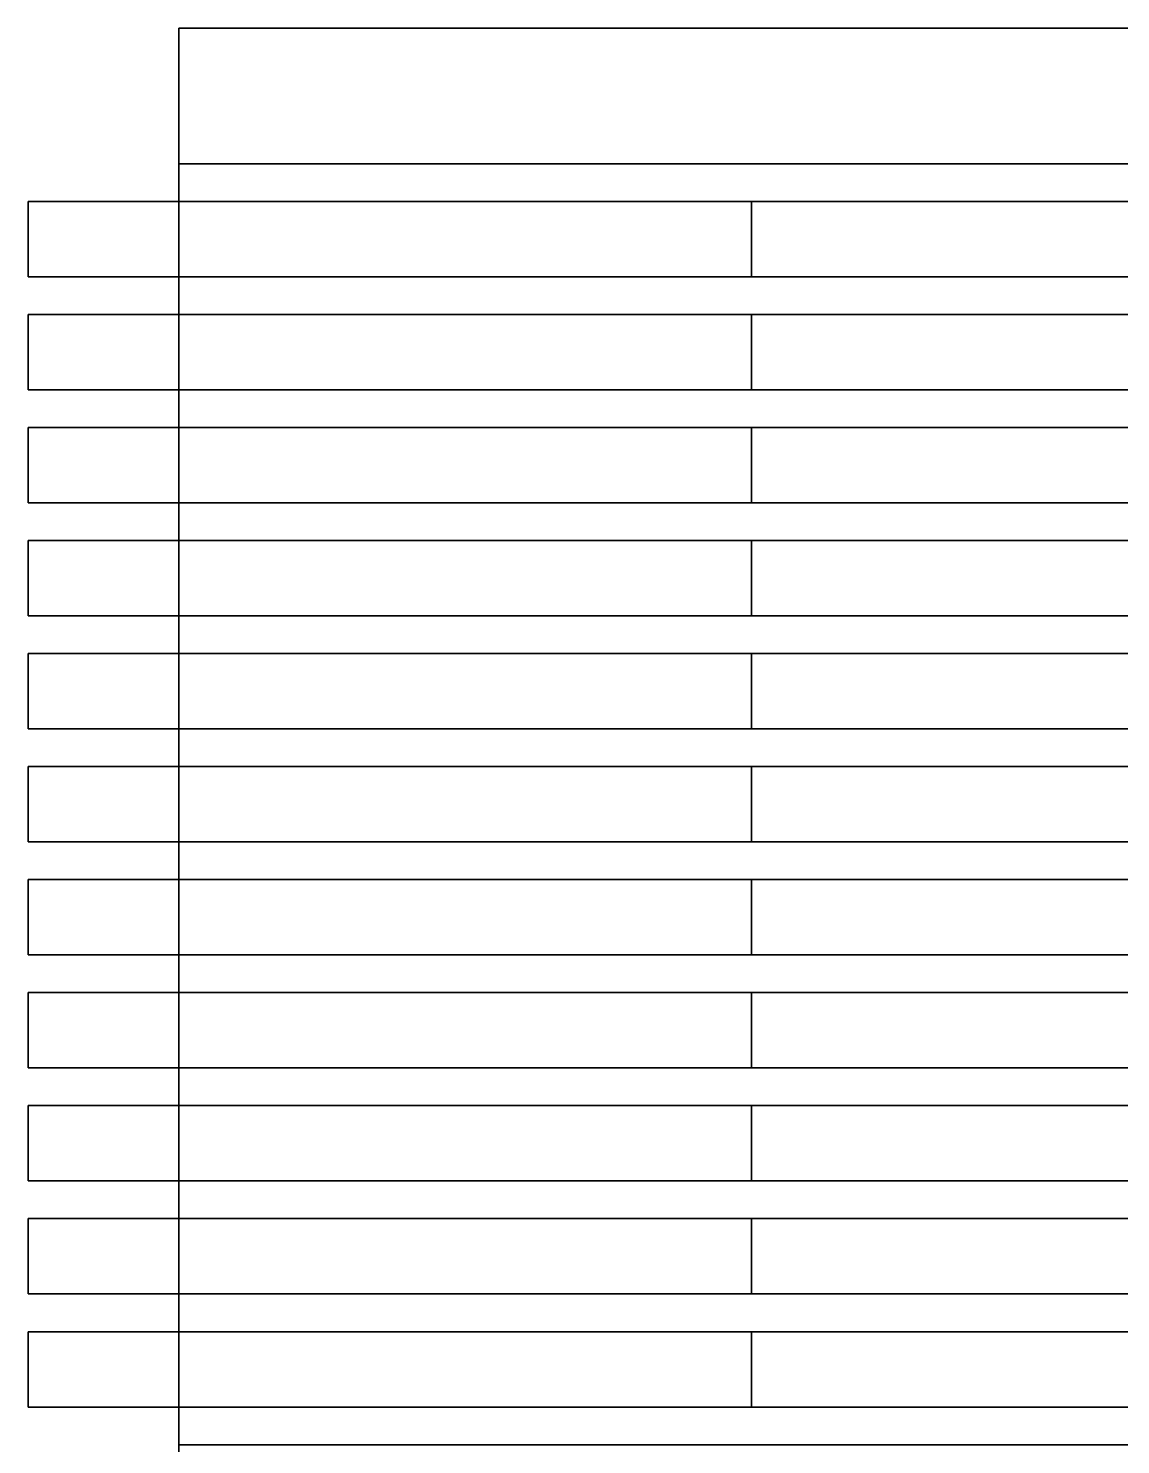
# Model space of a CAD drawing. Header units: millimetres. Extents: x -20 to 230, y -446 to 0.
# Drawn here: x -20 to 125, y -188 to 0 of the extents above; entities that cross this region are included whole.
import ezdxf

# ---------------------------------------------------------------- set-up
doc = ezdxf.new("R2010")
doc.units = ezdxf.units.MM
doc.layers.add('16', color=201, linetype='Continuous', plot=False)
doc.layers.add('17', color=208, linetype='Continuous', plot=False)
for name, color, linetype in [('18', 53, 'Continuous'), ('19', 43, 'Continuous'), ('20', 30, 'Continuous'), ('21', 10, 'Continuous'), ('22', 12, 'Continuous'), ('23', 19, 'Continuous'), ('24', 250, 'Continuous'), ('25', 19, 'Continuous'), ('26', 28, 'Continuous'), ('Caixa', 250, 'Continuous')]:
    doc.layers.add(name, color=color, linetype=linetype)

msp = doc.modelspace()

# ---------------------------------------------------------------- linework, layer by layer
at = {"layer": '16'}
for points in [[(-20, -183, 115), (-20, -173, 115), (76, -173, 115), (76, -183, 115)], [(-20, -173, 115), (-20, -173, 15), (76, -173, 15), (76, -173, 115)], [(-20, -183, 15), (-20, -173, 15), (76, -173, 15), (76, -183, 15)], [(-20, -183, 115), (-20, -173, 115), (-20, -173, 15), (-20, -183, 15)], [(76, -183, 115), (76, -173, 115), (76, -173, 15), (76, -183, 15)], [(-20, -183, 115), (-20, -183, 15), (76, -183, 15), (76, -183, 115)]]:
    msp.add_3dface(points, dxfattribs=at)
at = {"layer": '17'}
for points in [[(-20, -168, 115), (-20, -158, 115), (76, -158, 115), (76, -168, 115)], [(-20, -158, 115), (-20, -158, 15), (76, -158, 15), (76, -158, 115)], [(-20, -168, 15), (-20, -158, 15), (76, -158, 15), (76, -168, 15)], [(-20, -168, 115), (-20, -158, 115), (-20, -158, 15), (-20, -168, 15)], [(76, -168, 115), (76, -158, 115), (76, -158, 15), (76, -168, 15)], [(-20, -168, 115), (-20, -168, 15), (76, -168, 15), (76, -168, 115)]]:
    msp.add_3dface(points, dxfattribs=at)
at = {"layer": '18'}
for points in [[(-20, -153, 115), (-20, -143, 115), (76, -143, 115), (76, -153, 115)], [(-20, -143, 115), (-20, -143, 15), (76, -143, 15), (76, -143, 115)], [(-20, -153, 15), (-20, -143, 15), (76, -143, 15), (76, -153, 15)], [(-20, -153, 115), (-20, -143, 115), (-20, -143, 15), (-20, -153, 15)], [(76, -153, 115), (76, -143, 115), (76, -143, 15), (76, -153, 15)], [(-20, -153, 115), (-20, -153, 15), (76, -153, 15), (76, -153, 115)]]:
    msp.add_3dface(points, dxfattribs=at)
at = {"layer": '19'}
for points in [[(-20, -138, 115), (-20, -128, 115), (76, -128, 115), (76, -138, 115)], [(-20, -128, 115), (-20, -128, 15), (76, -128, 15), (76, -128, 115)], [(-20, -138, 15), (-20, -128, 15), (76, -128, 15), (76, -138, 15)], [(-20, -138, 115), (-20, -128, 115), (-20, -128, 15), (-20, -138, 15)], [(76, -138, 115), (76, -128, 115), (76, -128, 15), (76, -138, 15)], [(-20, -138, 115), (-20, -138, 15), (76, -138, 15), (76, -138, 115)]]:
    msp.add_3dface(points, dxfattribs=at)
at = {"layer": '20'}
for points in [[(-20, -123, 115), (-20, -113, 115), (76, -113, 115), (76, -123, 115)], [(-20, -113, 115), (-20, -113, 15), (76, -113, 15), (76, -113, 115)], [(-20, -123, 15), (-20, -113, 15), (76, -113, 15), (76, -123, 15)], [(-20, -123, 115), (-20, -113, 115), (-20, -113, 15), (-20, -123, 15)], [(76, -123, 115), (76, -113, 115), (76, -113, 15), (76, -123, 15)], [(-20, -123, 115), (-20, -123, 15), (76, -123, 15), (76, -123, 115)]]:
    msp.add_3dface(points, dxfattribs=at)
at = {"layer": '21'}
for points in [[(-20, -108, 115), (-20, -98, 115), (76, -98, 115), (76, -108, 115)], [(-20, -98, 115), (-20, -98, 15), (76, -98, 15), (76, -98, 115)], [(-20, -108, 15), (-20, -98, 15), (76, -98, 15), (76, -108, 15)], [(-20, -108, 115), (-20, -98, 115), (-20, -98, 15), (-20, -108, 15)], [(76, -108, 115), (76, -98, 115), (76, -98, 15), (76, -108, 15)], [(-20, -108, 115), (-20, -108, 15), (76, -108, 15), (76, -108, 115)]]:
    msp.add_3dface(points, dxfattribs=at)
at = {"layer": '22'}
for points in [[(-20, -93, 115), (-20, -83, 115), (76, -83, 115), (76, -93, 115)], [(-20, -83, 115), (-20, -83, 15), (76, -83, 15), (76, -83, 115)], [(-20, -93, 15), (-20, -83, 15), (76, -83, 15), (76, -93, 15)], [(-20, -93, 115), (-20, -83, 115), (-20, -83, 15), (-20, -93, 15)], [(76, -93, 115), (76, -83, 115), (76, -83, 15), (76, -93, 15)], [(-20, -93, 115), (-20, -93, 15), (76, -93, 15), (76, -93, 115)]]:
    msp.add_3dface(points, dxfattribs=at)
at = {"layer": '23'}
for points in [[(-20, -78, 115), (-20, -68, 115), (76, -68, 115), (76, -78, 115)], [(-20, -68, 115), (-20, -68, 15), (76, -68, 15), (76, -68, 115)], [(-20, -78, 15), (-20, -68, 15), (76, -68, 15), (76, -78, 15)], [(-20, -78, 115), (-20, -68, 115), (-20, -68, 15), (-20, -78, 15)], [(76, -78, 115), (76, -68, 115), (76, -68, 15), (76, -78, 15)], [(-20, -78, 115), (-20, -78, 15), (76, -78, 15), (76, -78, 115)]]:
    msp.add_3dface(points, dxfattribs=at)
at = {"layer": '24'}
for points in [[(-20, -63, 115), (-20, -53, 115), (76, -53, 115), (76, -63, 115)], [(-20, -53, 115), (-20, -53, 15), (76, -53, 15), (76, -53, 115)], [(-20, -63, 15), (-20, -53, 15), (76, -53, 15), (76, -63, 15)], [(-20, -63, 115), (-20, -53, 115), (-20, -53, 15), (-20, -63, 15)], [(76, -63, 115), (76, -53, 115), (76, -53, 15), (76, -63, 15)], [(-20, -63, 115), (-20, -63, 15), (76, -63, 15), (76, -63, 115)]]:
    msp.add_3dface(points, dxfattribs=at)
at = {"layer": '25'}
for points in [[(-20, -48, 115), (-20, -38, 115), (76, -38, 115), (76, -48, 115)], [(-20, -38, 115), (-20, -38, 15), (76, -38, 15), (76, -38, 115)], [(-20, -48, 15), (-20, -38, 15), (76, -38, 15), (76, -48, 15)], [(-20, -48, 115), (-20, -38, 115), (-20, -38, 15), (-20, -48, 15)], [(76, -48, 115), (76, -38, 115), (76, -38, 15), (76, -48, 15)], [(-20, -48, 115), (-20, -48, 15), (76, -48, 15), (76, -48, 115)]]:
    msp.add_3dface(points, dxfattribs=at)
at = {"layer": '26'}
for points in [[(-20, -33, 115), (-20, -23, 115), (76, -23, 115), (76, -33, 115)], [(-20, -23, 115), (-20, -23, 15), (76, -23, 15), (76, -23, 115)], [(-20, -33, 15), (-20, -23, 15), (76, -23, 15), (76, -33, 15)], [(-20, -33, 115), (-20, -23, 115), (-20, -23, 15), (-20, -33, 15)], [(76, -33, 115), (76, -23, 115), (76, -23, 15), (76, -33, 15)], [(-20, -33, 115), (-20, -33, 15), (76, -33, 15), (76, -33, 115)]]:
    msp.add_3dface(points, dxfattribs=at)
at = {"layer": 'Caixa'}
for p, q in [((0, 0, 130), (0, 0)), ((0, 0), (210, 0)), ((210, 0, 130), (0, 0, 130))]:
    msp.add_line(p, q, dxfattribs=at)
for points, invisible_edges in [([(0, -23, 115), (0, -23, 130), (0, 0, 130), (0, 0, 115)], 9), ([(0, -18, 112), (0, -18, 115), (0, 0, 115)], 15), ([(0, 0, 115), (0, 0, 130), (0, -23, 130), (0, -23, 115)], 12), ([(0, 0, 115), (0, 0, 115), (0, -18, 115), (0, -18, 112)], 15), ([(0, -23, 15), (0, -23), (0, 0), (0, 0, 15)], 9), ([(0, -18, 18), (0, -18, 15), (0, 0, 15)], 15), ([(0, 0, 15), (0, 0), (0, -23), (0, -23, 15)], 12), ([(0, 0, 15), (0, 0, 15), (0, -18, 15), (0, -18, 18)], 15), ([(0, -18, 112), (0, 0, 115), (0, 0, 15), (0, -18, 18)], 5), ([(0, 0, 130), (0, 0), (87.5, 0), (87.5, 0, 130)], 15), ([(0, -22, 130), (0, 0, 130), (210, 0, 130), (210, -22, 130)], 15), ([(87.5, -10, 65), (87.5, 0, 65), (88.83, 0, 71.7), (88.83, -10, 71.7)], 15), ([(88.83, -10, 58.3), (88.83, 0, 58.3), (87.5, 0, 65), (87.5, -10, 65)], 15), ([(87.5, 0, 130), (122.5, 0, 130), (122.5, 0, 82.5), (87.5, 0, 82.5)], 15), ([(87.5, 0, 47.5), (122.5, 0, 47.5), (122.5, 0), (87.5, 0)], 15), ([(87.5, 0, 47.5), (92.63, 0, 52.63), (98.3, 0, 48.83), (105, 0, 47.5)], 15), ([(87.5, 0, 47.5), (92.63, 0, 52.63), (88.83, 0, 58.3), (87.5, 0, 65)], 15), ([(87.5, 0, 82.5), (92.63, 0, 77.37), (98.3, 0, 81.17), (105, 0, 82.5)], 15), ([(87.5, 0, 82.5), (87.5, 0, 65), (88.83, 0, 71.7), (92.63, 0, 77.37)], 15), ([(88.83, -10, 71.7), (88.83, 0, 71.7), (92.63, 0, 77.37), (92.63, -10, 77.37)], 15), ([(92.63, -10, 52.63), (92.63, 0, 52.63), (88.83, 0, 58.3), (88.83, -10, 58.3)], 15), ([(98.3, -10, 48.83), (98.3, 0, 48.83), (92.63, 0, 52.63), (92.63, -10, 52.63)], 15), ([(98.3, -10, 81.17), (92.63, -10, 77.37), (92.63, 0, 77.37), (98.3, 0, 81.17)], 15), ([(98.3, 0, 48.83), (98.3, -10, 48.83), (98.3, -10, 48.83), (98.3, 0, 48.83)], 15), ([(105, -10, 47.5), (105, 0, 47.5), (98.3, 0, 48.83), (98.3, -10, 48.83)], 15), ([(105, -10, 82.5), (98.3, -10, 81.17), (98.3, 0, 81.17), (105, 0, 82.5)], 15), ([(111.7, -10, 48.83), (111.7, 0, 48.83), (105, 0, 47.5), (105, -10, 47.5)], 15), ([(111.7, -10, 81.17), (105, -10, 82.5), (105, 0, 82.5), (111.7, 0, 81.17)], 15), ([(111.7, 0, 48.83), (117.37, 0, 52.63), (122.5, 0, 47.5), (105, 0, 47.5)], 15), ([(122.5, 0, 82.5), (117.37, 0, 77.37), (111.7, 0, 81.17), (105, 0, 82.5)], 15), ([(111.7, 0, 48.83), (117.37, 0, 52.63), (117.37, -10, 52.63), (111.7, -10, 48.83)], 15), ([(117.37, -10, 77.37), (117.37, 0, 77.37), (111.7, 0, 81.17), (111.7, -10, 81.17)], 15), ([(121.17, -10, 58.3), (121.17, 0, 58.3), (117.37, 0, 52.63), (117.37, -10, 52.63)], 15), ([(117.37, 0, 77.37), (121.17, 0, 71.7), (121.17, -10, 71.7), (117.37, -10, 77.37)], 15), ([(122.5, 0, 47.5), (117.37, 0, 52.63), (121.17, 0, 58.3), (122.5, 0, 65)], 15), ([(122.5, 0, 82.5), (117.37, 0, 77.37), (121.17, 0, 71.7), (122.5, 0, 65)], 15), ([(121.17, 0, 58.3), (122.5, 0, 65), (122.5, -10, 65), (121.17, -10, 58.3)], 15), ([(122.5, -10, 65), (121.17, -10, 71.7), (121.17, 0, 71.7), (122.5, 0, 65)], 15), ([(122.5, 0, 130), (122.5, 0), (210, 0), (210, 0, 130)], 15), ([(0, -23, 115), (0, -18, 115), (0, -18, 112), (0, -23, 112)], 3), ([(0, -23, 15), (0, -18, 15), (0, -18, 18), (0, -23, 18)], 3), ([(210, -18, 18), (0, -18, 18), (0, -18, 112), (210, -18, 112)], 15), ([(96, -428, 15), (96, -428, 115), (96, -18, 115), (96, -18, 15)], 15), ([(114, -428, 15), (114, -428, 115), (114, -18, 115), (114, -18, 15)], 15), ([(58.69, -423.5, 130), (0, -423.5, 130), (0, -22, 130), (58.69, -22, 130)], 15), ([(151.31, -32, 130), (58.69, -32, 130), (58.69, -22, 130), (151.31, -22, 130)], 15), ([(0, -33, 115), (0, -33, 130), (0, -23, 130), (0, -23, 115)], 5), ([(0, -23, 115), (0, -23, 130), (0, -33, 130), (0, -33, 115)], 5), ([(0, -33, 15), (0, -33), (0, -23), (0, -23, 15)], 5), ([(0, -23, 15), (0, -23), (0, -33), (0, -33, 15)], 5), ([(0, -33, 115), (0, -38, 115), (0, -38, 130), (0, -33, 130)], 11), ([(0, -33, 115), (0, -38, 115), (0, -38, 112), (0, -33, 112)], 1), ([(0, -33, 130), (0, -38, 130), (0, -38, 115), (0, -33, 115)], 14), ([(0, -33, 112), (0, -38, 112), (0, -38, 115), (0, -33, 115)], 4), ([(0, -33, 15), (0, -38, 15), (0, -38), (0, -33)], 11), ([(0, -33, 15), (0, -38, 15), (0, -38, 18), (0, -33, 18)], 1), ([(0, -33), (0, -38), (0, -38, 15), (0, -33, 15)], 14), ([(0, -33, 18), (0, -38, 18), (0, -38, 15), (0, -33, 15)], 4), ([(76.52, -32, 130), (74.37, -32.26, 130), (72.48, -32.96, 130), (58.69, -32, 130)], 15), ([(72.48, -32.96, 130), (70.35, -34.45, 130), (69.09, -35.92, 130), (58.69, -32, 130)], 15), ([(69.09, -35.92, 130), (67.84, -38.64, 130), (67.52, -41, 130), (58.69, -32, 130)], 15), ([(67.52, -41, 130), (67.52, -423.5, 130), (58.69, -423.5, 130), (58.69, -32, 130)], 15), ([(81.65, -47, 125), (72.48, -32.96, 125), (70.35, -34.45, 125), (69.09, -35.92, 125)], 15), ([(70.35, -34.45, 130), (72.48, -32.96, 130), (72.48, -32.96, 125), (70.35, -34.45, 125)], 15), ([(81.65, -47, 125), (76.52, -32, 125), (74.37, -32.26, 125), (72.48, -32.96, 125)], 15), ([(72.48, -32.96, 130), (74.37, -32.26, 130), (74.37, -32.26, 125), (72.48, -32.96, 125)], 15), ([(74.37, -32.26, 130), (76.52, -32, 130), (76.52, -32, 125), (74.37, -32.26, 125)], 15), ([(141.31, -32, 130), (141.31, -32, 125), (76.52, -32, 125), (76.52, -32, 130)], 15), ([(76.52, -32, 125), (81.65, -47, 125), (141.31, -47, 125), (141.31, -32, 125)], 15), ([(69.09, -35.92, 130), (70.35, -34.45, 130), (70.35, -34.45, 125), (69.09, -35.92, 125)], 15), ([(81.65, -47, 125), (69.09, -35.92, 125), (67.84, -38.64, 125), (67.52, -41, 125)], 15), ([(67.84, -38.64, 130), (69.09, -35.92, 130), (69.09, -35.92, 125), (67.84, -38.64, 125)], 15), ([(0, -48, 115), (0, -48, 130), (0, -38, 130), (0, -38, 115)], 5), ([(0, -38, 115), (0, -38, 130), (0, -48, 130), (0, -48, 115)], 5), ([(0, -48, 15), (0, -48), (0, -38), (0, -38, 15)], 5), ([(0, -38, 15), (0, -38), (0, -48), (0, -48, 15)], 5), ([(67.52, -41, 130), (67.84, -38.64, 130), (67.84, -38.64, 125), (67.52, -41, 125)], 15), ([(67.52, -71.91, 130), (67.52, -71.91, 125), (67.52, -41, 125), (67.52, -41, 130)], 15), ([(81.65, -47, 125), (67.52, -41, 125), (67.52, -71.91, 125), (81.65, -66.15, 125)], 15), ([(141.31, -47, 130), (141.31, -47, 125), (81.65, -47, 125), (81.65, -47, 130)], 15), ([(81.65, -47, 130), (81.65, -66.15, 130), (81.65, -66.15, 125), (81.65, -47, 125)], 15), ([(81.65, -70.52, 130), (81.65, -47, 130), (151.31, -47, 130), (151.31, -70.52, 130)], 15), ([(0, -48, 115), (0, -53, 115), (0, -53, 130), (0, -48, 130)], 11), ([(0, -48, 115), (0, -53, 115), (0, -53, 112), (0, -48, 112)], 1), ([(0, -48, 130), (0, -53, 130), (0, -53, 115), (0, -48, 115)], 14), ([(0, -48, 112), (0, -53, 112), (0, -53, 115), (0, -48, 115)], 4), ([(0, -48, 15), (0, -53, 15), (0, -53), (0, -48)], 11), ([(0, -48, 15), (0, -53, 15), (0, -53, 18), (0, -48, 18)], 1), ([(0, -48), (0, -53), (0, -53, 15), (0, -48, 15)], 14), ([(0, -48, 18), (0, -53, 18), (0, -53, 15), (0, -48, 15)], 4), ([(0, -63, 115), (0, -63, 130), (0, -53, 130), (0, -53, 115)], 5), ([(0, -53, 115), (0, -53, 130), (0, -63, 130), (0, -63, 115)], 5), ([(0, -63, 15), (0, -63), (0, -53), (0, -53, 15)], 5), ([(0, -53, 15), (0, -53), (0, -63), (0, -63, 15)], 5), ([(0, -63, 115), (0, -68, 115), (0, -68, 130), (0, -63, 130)], 11), ([(0, -63, 115), (0, -68, 115), (0, -68, 112), (0, -63, 112)], 1), ([(0, -63, 130), (0, -68, 130), (0, -68, 115), (0, -63, 115)], 14), ([(0, -63, 112), (0, -68, 112), (0, -68, 115), (0, -63, 115)], 4), ([(0, -63, 15), (0, -68, 15), (0, -68), (0, -63)], 11), ([(0, -63, 15), (0, -68, 15), (0, -68, 18), (0, -63, 18)], 1), ([(0, -63), (0, -68), (0, -68, 15), (0, -63, 15)], 14), ([(0, -63, 18), (0, -68, 18), (0, -68, 15), (0, -63, 15)], 4), ([(81.65, -66.15, 130), (81.65, -66.15, 125), (67.52, -71.91, 125), (67.52, -71.91, 130)], 15), ([(81.65, -66.15, 130), (81.65, -70.52, 130), (76.52, -70.52, 130), (75.72, -68.56, 130)], 15), ([(0, -78, 115), (0, -78, 130), (0, -68, 130), (0, -68, 115)], 5), ([(0, -68, 115), (0, -68, 130), (0, -78, 130), (0, -78, 115)], 5), ([(0, -78, 15), (0, -78), (0, -68), (0, -68, 15)], 5), ([(0, -68, 15), (0, -68), (0, -78), (0, -78, 15)], 5), ([(71.88, -70.13, 130), (72.44, -71.51, 130), (76.52, -70.52, 130), (75.72, -68.56, 130)], 15), ([(72.44, -71.51, 130), (71.88, -70.13, 130), (67.52, -71.91, 130), (69.84, -73.49, 130)], 15), ([(81.9, -85.16, 125), (76.52, -70.52, 125), (72.44, -71.51, 125), (69.84, -73.49, 125)], 15), ([(76.52, -70.52, 130), (72.44, -71.51, 130), (72.44, -71.51, 125), (76.52, -70.52, 125)], 15), ([(76.52, -70.52, 125), (105.88, -70.52, 125), (105.88, -70.52, 130), (76.52, -70.52, 130)], 15), ([(105.88, -70.52, 125), (101.32, -85.16, 125), (81.9, -85.16, 125), (76.52, -70.52, 125)], 15), ([(101.32, -85.16, 125), (112.56, -73.49, 125), (109.97, -71.51, 125), (105.88, -70.52, 125)], 15), ([(105.88, -70.52, 125), (109.97, -71.51, 125), (109.97, -71.51, 130), (105.88, -70.52, 130)], 15), ([(105.88, -70.52, 130), (109.97, -71.51, 130), (112.56, -73.49, 130), (151.31, -70.52, 130)], 15), ([(112.56, -73.49, 130), (114.07, -75.78, 130), (114.88, -79.52, 130), (151.31, -70.52, 130)], 15), ([(114.88, -79.52, 130), (114.88, -103.3, 130), (151.31, -103.3, 130), (151.31, -70.52, 130)], 15), ([(67.52, -79.52, 130), (68.34, -75.78, 130), (69.84, -73.49, 130), (67.52, -71.91, 130)], 15), ([(72.44, -71.51, 130), (69.84, -73.49, 130), (69.84, -73.49, 125), (72.44, -71.51, 125)], 15), ([(109.97, -71.51, 125), (112.56, -73.49, 125), (112.56, -73.49, 130), (109.97, -71.51, 130)], 15), ([(81.9, -85.16, 125), (69.84, -73.49, 125), (68.34, -75.78, 125), (67.52, -79.52, 125)], 15), ([(69.84, -73.49, 130), (68.34, -75.78, 130), (68.34, -75.78, 125), (69.84, -73.49, 125)], 15), ([(101.32, -85.16, 125), (114.88, -79.52, 125), (114.07, -75.78, 125), (112.56, -73.49, 125)], 15), ([(112.56, -73.49, 125), (114.07, -75.78, 125), (114.07, -75.78, 130), (112.56, -73.49, 130)], 15), ([(68.34, -75.78, 130), (67.52, -79.52, 130), (67.52, -79.52, 125), (68.34, -75.78, 125)], 15), ([(114.07, -75.78, 125), (114.88, -79.52, 125), (114.88, -79.52, 130), (114.07, -75.78, 130)], 15), ([(0, -78, 115), (0, -83, 115), (0, -83, 130), (0, -78, 130)], 11), ([(0, -78, 115), (0, -83, 115), (0, -83, 112), (0, -78, 112)], 1), ([(0, -78, 130), (0, -83, 130), (0, -83, 115), (0, -78, 115)], 14), ([(0, -78, 112), (0, -83, 112), (0, -83, 115), (0, -78, 115)], 4), ([(0, -78, 15), (0, -83, 15), (0, -83), (0, -78)], 11), ([(0, -78, 15), (0, -83, 15), (0, -83, 18), (0, -78, 18)], 1), ([(0, -78), (0, -83), (0, -83, 15), (0, -78, 15)], 14), ([(0, -78, 18), (0, -83, 18), (0, -83, 15), (0, -78, 15)], 4), ([(67.52, -79.52, 130), (67.52, -79.52, 125), (67.52, -118.15, 125), (67.52, -118.15, 130)], 15), ([(81.9, -85.16, 125), (67.52, -79.52, 125), (67.52, -118.15, 125), (81.9, -112.28, 125)], 15), ([(101.32, -97.1, 125), (114.88, -103.3, 125), (114.88, -79.52, 125), (101.32, -85.16, 125)], 15), ([(114.88, -103.3, 130), (114.88, -79.52, 130), (114.88, -79.52, 125), (114.88, -103.3, 125)], 15), ([(0, -93, 115), (0, -93, 130), (0, -83, 130), (0, -83, 115)], 5), ([(0, -83, 115), (0, -83, 130), (0, -93, 130), (0, -93, 115)], 5), ([(0, -93, 15), (0, -93), (0, -83), (0, -83, 15)], 5), ([(0, -83, 15), (0, -83), (0, -93), (0, -93, 15)], 5), ([(101.32, -85.16, 130), (81.9, -85.16, 130), (81.9, -85.16, 125), (101.32, -85.16, 125)], 15), ([(81.9, -85.16, 130), (81.9, -85.16, 125), (81.9, -112.28, 125), (81.9, -112.28, 130)], 15), ([(97.4, -85.16, 130), (97.4, -90.24, 130), (81.9, -90.24, 130), (81.9, -85.16, 130)], 15), ([(101.32, -85.16, 130), (101.32, -97.1, 130), (97.4, -90.24, 130), (97.4, -85.16, 130)], 15), ([(101.32, -97.1, 130), (101.32, -97.1, 125), (101.32, -85.16, 125), (101.32, -85.16, 130)], 15), ([(81.9, -90.24, 130), (81.9, -90.24, 125), (97.4, -90.24, 125), (97.4, -90.24, 130)], 15), ([(81.9, -90.24, 130), (81.9, -90.24, 125), (96.11, -112.3, 125), (96.11, -112.3, 130)], 15), ([(81.9, -90.24, 125), (97.4, -90.24, 125), (101.32, -97.1, 125), (96.11, -112.3, 125)], 15), ([(81.9, -90.24, 130), (96.11, -112.3, 130), (91.33, -116.98, 130), (81.9, -112.28, 130)], 15), ([(97.4, -90.24, 130), (97.4, -90.24, 125), (101.32, -97.1, 125), (101.32, -97.1, 130)], 15), ([(0, -93, 115), (0, -98, 115), (0, -98, 130), (0, -93, 130)], 11), ([(0, -93, 115), (0, -98, 115), (0, -98, 112), (0, -93, 112)], 1), ([(0, -93, 130), (0, -98, 130), (0, -98, 115), (0, -93, 115)], 14), ([(0, -93, 112), (0, -98, 112), (0, -98, 115), (0, -93, 115)], 4), ([(0, -93, 15), (0, -98, 15), (0, -98), (0, -93)], 11), ([(0, -93, 15), (0, -98, 15), (0, -98, 18), (0, -93, 18)], 1), ([(0, -93), (0, -98), (0, -98, 15), (0, -93, 15)], 14), ([(0, -93, 18), (0, -98, 18), (0, -98, 15), (0, -93, 15)], 4), ([(101.32, -97.1, 125), (96.11, -112.3, 125), (105.88, -112.3, 125), (101.32, -97.1, 125)], 15), ([(101.32, -97.1, 125), (105.88, -112.3, 125), (109.97, -111.32, 125), (112.56, -109.33, 125)], 15), ([(101.32, -97.1, 125), (112.56, -109.33, 125), (114.07, -107.05, 125), (114.88, -103.3, 125)], 15), ([(0, -108, 115), (0, -108, 130), (0, -98, 130), (0, -98, 115)], 5), ([(0, -98, 115), (0, -98, 130), (0, -108, 130), (0, -108, 115)], 5), ([(0, -108, 15), (0, -108), (0, -98), (0, -98, 15)], 5), ([(0, -98, 15), (0, -98), (0, -108), (0, -108, 15)], 5), ([(114.97, -121.98, 130), (112.56, -109.33, 130), (114.07, -107.05, 130), (114.88, -103.3, 130)], 15), ([(114.07, -107.05, 130), (114.88, -103.3, 130), (114.88, -103.3, 125), (114.07, -107.05, 125)], 15), ([(151.31, -103.3, 130), (114.88, -103.3, 130), (114.97, -155.72, 130), (151.31, -155.72, 130)], 15), ([(112.56, -109.33, 130), (114.07, -107.05, 130), (114.07, -107.05, 125), (112.56, -109.33, 125)], 15), ([(0, -108, 115), (0, -113, 115), (0, -113, 130), (0, -108, 130)], 11), ([(0, -108, 115), (0, -113, 115), (0, -113, 112), (0, -108, 112)], 1), ([(0, -108, 130), (0, -113, 130), (0, -113, 115), (0, -108, 115)], 14), ([(0, -108, 112), (0, -113, 112), (0, -113, 115), (0, -108, 115)], 4), ([(0, -108, 15), (0, -113, 15), (0, -113), (0, -108)], 11), ([(0, -108, 15), (0, -113, 15), (0, -113, 18), (0, -108, 18)], 1), ([(0, -108), (0, -113), (0, -113, 15), (0, -108, 15)], 14), ([(0, -108, 18), (0, -113, 18), (0, -113, 15), (0, -108, 15)], 4), ([(112.56, -109.33, 130), (109.97, -111.32, 130), (105.88, -112.3, 130), (109.97, -116.98, 130)], 15), ([(109.97, -111.32, 130), (112.56, -109.33, 130), (112.56, -109.33, 125), (109.97, -111.32, 125)], 15), ([(114.97, -121.98, 130), (113.5, -118.44, 130), (109.97, -116.98, 130), (112.56, -109.33, 130)], 15), ([(67.52, -118.15, 130), (67.52, -118.15, 125), (81.9, -112.28, 125), (81.9, -112.28, 130)], 15), ([(72.69, -116.98, 130), (91.33, -116.98, 130), (81.9, -112.28, 130), (72.36, -116.17, 130)], 15), ([(91.33, -116.98, 130), (96.11, -112.3, 130), (105.88, -112.3, 130), (109.97, -116.98, 130)], 15), ([(96.11, -112.3, 130), (105.88, -112.3, 130), (105.88, -112.3, 125), (96.11, -112.3, 125)], 15), ([(105.88, -112.3, 130), (109.97, -111.32, 130), (109.97, -111.32, 125), (105.88, -112.3, 125)], 15), ([(0, -123, 115), (0, -123, 130), (0, -113, 130), (0, -113, 115)], 5), ([(0, -113, 115), (0, -113, 130), (0, -123, 130), (0, -123, 115)], 5), ([(0, -123, 15), (0, -123), (0, -113), (0, -113, 15)], 5), ([(0, -113, 15), (0, -113), (0, -123), (0, -123, 15)], 5), ([(67.52, -118.15, 130), (69.16, -118.44, 130), (72.69, -116.98, 130), (72.36, -116.17, 130)], 15), ([(67.69, -121.98, 130), (67.52, -118.15, 130), (69.16, -118.44, 130)], 15), ([(67.69, -155.77, 130), (67.52, -155.77, 130), (67.52, -118.15, 130), (67.69, -121.98, 130)], 15), ([(69.16, -118.44, 125), (72.69, -116.98, 125), (72.69, -116.98, 130), (69.16, -118.44, 130)], 15), ([(113.5, -118.44, 125), (69.16, -118.44, 125), (72.69, -116.98, 125), (109.97, -116.98, 125)], 15), ([(109.97, -116.98, 130), (72.69, -116.98, 130), (72.69, -116.98, 125), (109.97, -116.98, 125)], 15), ([(113.5, -118.44, 130), (109.97, -116.98, 130), (109.97, -116.98, 125), (113.5, -118.44, 125)], 15), ([(67.69, -121.98, 125), (69.16, -118.44, 125), (69.16, -118.44, 130), (67.69, -121.98, 130)], 15), ([(113.5, -118.44, 125), (114.97, -121.98, 125), (67.69, -121.98, 125), (69.16, -118.44, 125)], 15), ([(114.97, -121.98, 130), (113.5, -118.44, 130), (113.5, -118.44, 125), (114.97, -121.98, 125)], 15), ([(67.69, -121.98, 125), (67.69, -155.72, 125), (67.69, -155.72, 130), (67.69, -121.98, 130)], 15), ([(67.69, -155.72, 125), (80.69, -155.72, 125), (80.69, -121.98, 125), (67.69, -121.98, 125)], 15), ([(81.28, -121.98, 125), (81.28, -130.56, 125), (80.69, -131.98, 125), (80.69, -121.98, 125)], 15), ([(81.28, -121.98, 125), (82.69, -121.98, 125), (82.69, -129.98, 125), (81.28, -130.56, 125)], 15), ([(99.97, -121.98, 125), (99.97, -129.98, 125), (82.69, -129.98, 125), (82.69, -121.98, 125)], 15), ([(101.38, -130.56, 125), (99.97, -129.98, 125), (99.97, -121.98, 125), (101.38, -121.98, 125)], 15), ([(101.97, -121.98, 125), (101.97, -131.98, 125), (101.38, -130.56, 125), (101.38, -121.98, 125)], 15), ([(101.97, -155.72, 125), (114.97, -155.72, 125), (114.97, -121.98, 125), (101.97, -121.98, 125)], 15), ([(114.97, -121.98, 130), (114.97, -155.72, 130), (114.97, -155.72, 125), (114.97, -121.98, 125)], 15), ([(0, -123, 115), (0, -128, 115), (0, -128, 130), (0, -123, 130)], 11), ([(0, -123, 115), (0, -128, 115), (0, -128, 112), (0, -123, 112)], 1), ([(0, -123, 130), (0, -128, 130), (0, -128, 115), (0, -123, 115)], 14), ([(0, -123, 112), (0, -128, 112), (0, -128, 115), (0, -123, 115)], 4), ([(0, -123, 15), (0, -128, 15), (0, -128), (0, -123)], 11), ([(0, -123, 15), (0, -128, 15), (0, -128, 18), (0, -123, 18)], 1), ([(0, -123), (0, -128), (0, -128, 15), (0, -123, 15)], 14), ([(0, -123, 18), (0, -128, 18), (0, -128, 15), (0, -123, 15)], 4), ([(0, -138, 115), (0, -138, 130), (0, -128, 130), (0, -128, 115)], 5), ([(0, -128, 115), (0, -128, 130), (0, -138, 130), (0, -138, 115)], 5), ([(0, -138, 15), (0, -138), (0, -128), (0, -128, 15)], 5), ([(0, -128, 15), (0, -128), (0, -138), (0, -138, 15)], 5), ([(81.28, -130.56, 130), (80.69, -131.98, 130), (80.69, -131.98, 125), (81.28, -130.56, 125)], 15), ([(80.69, -131.98, 130), (81.28, -130.56, 130), (101.38, -130.56, 130), (101.97, -131.98, 130)], 15), ([(82.69, -129.98, 130), (81.28, -130.56, 130), (81.28, -130.56, 125), (82.69, -129.98, 125)], 15), ([(101.38, -130.56, 130), (99.97, -129.98, 130), (82.69, -129.98, 130), (81.28, -130.56, 130)], 15), ([(99.97, -129.98, 130), (82.69, -129.98, 130), (82.69, -129.98, 125), (99.97, -129.98, 125)], 15), ([(99.97, -129.98, 125), (101.38, -130.56, 125), (101.38, -130.56, 130), (99.97, -129.98, 130)], 15), ([(101.38, -130.56, 125), (101.97, -131.98, 125), (101.97, -131.98, 130), (101.38, -130.56, 130)], 15), ([(80.69, -131.98, 130), (80.69, -145.72, 130), (80.69, -145.72, 125), (80.69, -131.98, 125)], 15), ([(80.69, -145.72, 130), (80.69, -131.98, 130), (101.97, -131.98, 130), (101.97, -145.72, 130)], 15), ([(101.97, -131.98, 130), (101.97, -145.72, 130), (101.97, -145.72, 125), (101.97, -131.98, 125)], 15), ([(0, -138, 115), (0, -143, 115), (0, -143, 130), (0, -138, 130)], 11), ([(0, -138, 115), (0, -143, 115), (0, -143, 112), (0, -138, 112)], 1), ([(0, -138, 130), (0, -143, 130), (0, -143, 115), (0, -138, 115)], 14), ([(0, -138, 112), (0, -143, 112), (0, -143, 115), (0, -138, 115)], 4), ([(0, -138, 15), (0, -143, 15), (0, -143), (0, -138)], 11), ([(0, -138, 15), (0, -143, 15), (0, -143, 18), (0, -138, 18)], 1), ([(0, -138), (0, -143), (0, -143, 15), (0, -138, 15)], 14), ([(0, -138, 18), (0, -143, 18), (0, -143, 15), (0, -138, 15)], 4), ([(0, -153, 115), (0, -153, 130), (0, -143, 130), (0, -143, 115)], 5), ([(0, -143, 115), (0, -143, 130), (0, -153, 130), (0, -153, 115)], 5), ([(0, -153, 15), (0, -153), (0, -143), (0, -143, 15)], 5), ([(0, -143, 15), (0, -143), (0, -153), (0, -153, 15)], 5), ([(81.28, -147.13, 125), (80.69, -145.72, 125), (80.69, -145.72, 130), (81.28, -147.13, 130)], 15), ([(80.69, -155.72, 125), (80.69, -145.72, 125), (81.28, -147.13, 125), (81.28, -155.72, 125)], 15), ([(101.38, -147.13, 130), (101.97, -145.72, 130), (80.69, -145.72, 130), (81.28, -147.13, 130)], 15), ([(101.38, -147.13, 130), (101.97, -145.72, 130), (101.97, -145.72, 125), (101.38, -147.13, 125)], 15), ([(101.38, -155.72, 125), (101.38, -147.13, 125), (101.97, -145.72, 125), (101.97, -155.72, 125)], 15), ([(82.69, -147.72, 125), (81.28, -147.13, 125), (81.28, -147.13, 130), (82.69, -147.72, 130)], 15), ([(81.28, -147.13, 125), (82.69, -147.72, 125), (82.69, -155.72, 125), (81.28, -155.72, 125)], 15), ([(82.69, -147.72, 130), (81.28, -147.13, 130), (101.38, -147.13, 130), (99.97, -147.72, 130)], 15), ([(82.69, -147.72, 130), (99.97, -147.72, 130), (99.97, -147.72, 125), (82.69, -147.72, 125)], 15), ([(82.69, -155.72, 125), (82.69, -147.72, 125), (99.97, -147.72, 125), (99.97, -155.72, 125)], 15), ([(99.97, -147.72, 130), (101.38, -147.13, 130), (101.38, -147.13, 125), (99.97, -147.72, 125)], 15), ([(101.38, -155.72, 125), (99.97, -155.72, 125), (99.97, -147.72, 125), (101.38, -147.13, 125)], 15), ([(0, -153, 115), (0, -158, 115), (0, -158, 130), (0, -153, 130)], 11), ([(0, -153, 115), (0, -158, 115), (0, -158, 112), (0, -153, 112)], 1), ([(0, -153, 130), (0, -158, 130), (0, -158, 115), (0, -153, 115)], 14), ([(0, -153, 112), (0, -158, 112), (0, -158, 115), (0, -153, 115)], 4), ([(0, -153, 15), (0, -158, 15), (0, -158), (0, -153)], 11), ([(0, -153, 15), (0, -158, 15), (0, -158, 18), (0, -153, 18)], 1), ([(0, -153), (0, -158), (0, -158, 15), (0, -153, 15)], 14), ([(0, -153, 18), (0, -158, 18), (0, -158, 15), (0, -153, 15)], 4), ([(69.16, -159.25, 130), (67.52, -159.25, 130), (67.52, -155.77, 130), (67.69, -155.77, 130)], 15), ([(69.16, -159.25, 125), (67.69, -155.72, 125), (67.69, -155.72, 130), (69.16, -159.25, 130)], 15), ([(69.16, -159.25, 125), (67.69, -155.72, 125), (114.97, -155.72, 125), (113.5, -159.25, 125)], 15), ([(114.97, -155.72, 130), (113.5, -159.25, 130), (109.97, -160.72, 130), (151.31, -160.72, 130)], 15), ([(113.5, -159.25, 130), (114.97, -155.72, 130), (114.97, -155.72, 125), (113.5, -159.25, 125)], 15), ([(151.31, -160.72, 130), (151.31, -155.72, 130), (114.97, -155.72, 130)], 15), ([(0, -168, 115), (0, -168, 130), (0, -158, 130), (0, -158, 115)], 5), ([(0, -158, 115), (0, -158, 130), (0, -168, 130), (0, -168, 115)], 5), ([(0, -168, 15), (0, -168), (0, -158), (0, -158, 15)], 5), ([(0, -158, 15), (0, -158), (0, -168), (0, -168, 15)], 5), ([(72.69, -160.72, 130), (67.52, -160.72, 130), (67.52, -159.25, 130), (69.16, -159.25, 130)], 15), ([(72.69, -160.72, 125), (69.16, -159.25, 125), (69.16, -159.25, 130), (72.69, -160.72, 130)], 15), ([(109.97, -160.72, 125), (72.69, -160.72, 125), (69.16, -159.25, 125), (113.5, -159.25, 125)], 15), ([(109.97, -160.72, 130), (113.5, -159.25, 130), (113.5, -159.25, 125), (109.97, -160.72, 125)], 15), ([(67.52, -192.67, 130), (151.31, -192.67, 130), (151.31, -160.72, 130), (67.52, -160.72, 130)], 15), ([(109.97, -160.72, 130), (72.69, -160.72, 130), (72.69, -160.72, 125), (109.97, -160.72, 125)], 15), ([(0, -168, 115), (0, -173, 115), (0, -173, 130), (0, -168, 130)], 11), ([(0, -168, 115), (0, -173, 115), (0, -173, 112), (0, -168, 112)], 1), ([(0, -168, 130), (0, -173, 130), (0, -173, 115), (0, -168, 115)], 14), ([(0, -168, 112), (0, -173, 112), (0, -173, 115), (0, -168, 115)], 4), ([(0, -168, 15), (0, -173, 15), (0, -173), (0, -168)], 11), ([(0, -168, 15), (0, -173, 15), (0, -173, 18), (0, -168, 18)], 1), ([(0, -168), (0, -173), (0, -173, 15), (0, -168, 15)], 14), ([(0, -168, 18), (0, -173, 18), (0, -173, 15), (0, -168, 15)], 4), ([(0, -183, 115), (0, -183, 130), (0, -173, 130), (0, -173, 115)], 5), ([(0, -173, 115), (0, -173, 130), (0, -183, 130), (0, -183, 115)], 5), ([(0, -183, 15), (0, -183), (0, -173), (0, -173, 15)], 5), ([(0, -173, 15), (0, -173), (0, -183), (0, -183, 15)], 5), ([(0, -183, 115), (0, -188, 115), (0, -188, 130), (0, -183, 130)], 11), ([(0, -183, 115), (0, -188, 115), (0, -188, 112), (0, -183, 112)], 1), ([(0, -183, 130), (0, -188, 130), (0, -188, 115), (0, -183, 115)], 14), ([(0, -183, 112), (0, -188, 112), (0, -188, 115), (0, -183, 115)], 4), ([(0, -183, 15), (0, -188, 15), (0, -188), (0, -183)], 11), ([(0, -183, 15), (0, -188, 15), (0, -188, 18), (0, -183, 18)], 1), ([(0, -183), (0, -188), (0, -188, 15), (0, -183, 15)], 14), ([(0, -183, 18), (0, -188, 18), (0, -188, 15), (0, -183, 15)], 4), ([(0, -198, 115), (0, -198, 130), (0, -188, 130), (0, -188, 115)], 5), ([(0, -188, 115), (0, -188, 130), (0, -198, 130), (0, -198, 115)], 5), ([(0, -198, 15), (0, -198), (0, -188), (0, -188, 15)], 5), ([(0, -188, 15), (0, -188), (0, -198), (0, -198, 15)], 5)]:
    msp.add_3dface(points, dxfattribs=dict(at, invisible_edges=invisible_edges))
for points in [[(0, 0), (0, -446), (210, -446), (210, 0)], [(210, -23, 112), (210, -18, 112), (0, -18, 112), (0, -23, 112)], [(0, -23, 18), (0, -18, 18), (210, -18, 18), (210, -23, 18)], [(0, -23, 112), (0, -23, 115), (210, -23, 115), (210, -23, 112)], [(0, -23, 115), (0, -33, 115), (210, -33, 115), (210, -23, 115)], [(210, -23, 18), (210, -23, 15), (0, -23, 15), (0, -23, 18)], [(210, -23, 15), (210, -33, 15), (0, -33, 15), (0, -23, 15)], [(210, -38, 112), (210, -33, 112), (0, -33, 112), (0, -38, 112)], [(0, -33, 115), (0, -33, 112), (210, -33, 112), (210, -33, 115)], [(0, -38, 18), (0, -33, 18), (210, -33, 18), (210, -38, 18)], [(210, -33, 15), (210, -33, 18), (0, -33, 18), (0, -33, 15)], [(0, -38, 112), (0, -38, 115), (210, -38, 115), (210, -38, 112)], [(0, -38, 115), (0, -48, 115), (210, -48, 115), (210, -38, 115)], [(210, -38, 18), (210, -38, 15), (0, -38, 15), (0, -38, 18)], [(210, -38, 15), (210, -48, 15), (0, -48, 15), (0, -38, 15)], [(210, -53, 112), (210, -48, 112), (0, -48, 112), (0, -53, 112)], [(0, -48, 115), (0, -48, 112), (210, -48, 112), (210, -48, 115)], [(0, -53, 18), (0, -48, 18), (210, -48, 18), (210, -53, 18)], [(210, -48, 15), (210, -48, 18), (0, -48, 18), (0, -48, 15)], [(0, -53, 112), (0, -53, 115), (210, -53, 115), (210, -53, 112)], [(0, -53, 115), (0, -63, 115), (210, -63, 115), (210, -53, 115)], [(210, -53, 18), (210, -53, 15), (0, -53, 15), (0, -53, 18)], [(210, -53, 15), (210, -63, 15), (0, -63, 15), (0, -53, 15)], [(210, -68, 112), (210, -63, 112), (0, -63, 112), (0, -68, 112)], [(0, -63, 115), (0, -63, 112), (210, -63, 112), (210, -63, 115)], [(0, -68, 18), (0, -63, 18), (210, -63, 18), (210, -68, 18)], [(210, -63, 15), (210, -63, 18), (0, -63, 18), (0, -63, 15)], [(0, -68, 112), (0, -68, 115), (210, -68, 115), (210, -68, 112)], [(0, -68, 115), (0, -78, 115), (210, -78, 115), (210, -68, 115)], [(210, -68, 18), (210, -68, 15), (0, -68, 15), (0, -68, 18)], [(210, -68, 15), (210, -78, 15), (0, -78, 15), (0, -68, 15)], [(210, -83, 112), (210, -78, 112), (0, -78, 112), (0, -83, 112)], [(0, -78, 115), (0, -78, 112), (210, -78, 112), (210, -78, 115)], [(0, -83, 18), (0, -78, 18), (210, -78, 18), (210, -83, 18)], [(210, -78, 15), (210, -78, 18), (0, -78, 18), (0, -78, 15)], [(0, -83, 112), (0, -83, 115), (210, -83, 115), (210, -83, 112)], [(0, -83, 115), (0, -93, 115), (210, -93, 115), (210, -83, 115)], [(210, -83, 18), (210, -83, 15), (0, -83, 15), (0, -83, 18)], [(210, -83, 15), (210, -93, 15), (0, -93, 15), (0, -83, 15)], [(210, -98, 112), (210, -93, 112), (0, -93, 112), (0, -98, 112)], [(0, -93, 115), (0, -93, 112), (210, -93, 112), (210, -93, 115)], [(0, -98, 18), (0, -93, 18), (210, -93, 18), (210, -98, 18)], [(210, -93, 15), (210, -93, 18), (0, -93, 18), (0, -93, 15)], [(0, -98, 112), (0, -98, 115), (210, -98, 115), (210, -98, 112)], [(0, -98, 115), (0, -108, 115), (210, -108, 115), (210, -98, 115)], [(210, -98, 18), (210, -98, 15), (0, -98, 15), (0, -98, 18)], [(210, -98, 15), (210, -108, 15), (0, -108, 15), (0, -98, 15)], [(210, -113, 112), (210, -108, 112), (0, -108, 112), (0, -113, 112)], [(0, -108, 115), (0, -108, 112), (210, -108, 112), (210, -108, 115)], [(0, -113, 18), (0, -108, 18), (210, -108, 18), (210, -113, 18)], [(210, -108, 15), (210, -108, 18), (0, -108, 18), (0, -108, 15)], [(0, -113, 112), (0, -113, 115), (210, -113, 115), (210, -113, 112)], [(0, -113, 115), (0, -123, 115), (210, -123, 115), (210, -113, 115)], [(210, -113, 18), (210, -113, 15), (0, -113, 15), (0, -113, 18)], [(210, -113, 15), (210, -123, 15), (0, -123, 15), (0, -113, 15)], [(210, -128, 112), (210, -123, 112), (0, -123, 112), (0, -128, 112)], [(0, -123, 115), (0, -123, 112), (210, -123, 112), (210, -123, 115)], [(0, -128, 18), (0, -123, 18), (210, -123, 18), (210, -128, 18)], [(210, -123, 15), (210, -123, 18), (0, -123, 18), (0, -123, 15)], [(0, -128, 112), (0, -128, 115), (210, -128, 115), (210, -128, 112)], [(0, -128, 115), (0, -138, 115), (210, -138, 115), (210, -128, 115)], [(210, -128, 18), (210, -128, 15), (0, -128, 15), (0, -128, 18)], [(210, -128, 15), (210, -138, 15), (0, -138, 15), (0, -128, 15)], [(210, -143, 112), (210, -138, 112), (0, -138, 112), (0, -143, 112)], [(0, -138, 115), (0, -138, 112), (210, -138, 112), (210, -138, 115)], [(0, -143, 18), (0, -138, 18), (210, -138, 18), (210, -143, 18)], [(210, -138, 15), (210, -138, 18), (0, -138, 18), (0, -138, 15)], [(0, -143, 112), (0, -143, 115), (210, -143, 115), (210, -143, 112)], [(0, -143, 115), (0, -153, 115), (210, -153, 115), (210, -143, 115)], [(210, -143, 18), (210, -143, 15), (0, -143, 15), (0, -143, 18)], [(210, -143, 15), (210, -153, 15), (0, -153, 15), (0, -143, 15)], [(210, -158, 112), (210, -153, 112), (0, -153, 112), (0, -158, 112)], [(0, -153, 115), (0, -153, 112), (210, -153, 112), (210, -153, 115)], [(0, -158, 18), (0, -153, 18), (210, -153, 18), (210, -158, 18)], [(210, -153, 15), (210, -153, 18), (0, -153, 18), (0, -153, 15)], [(0, -158, 112), (0, -158, 115), (210, -158, 115), (210, -158, 112)], [(0, -158, 115), (0, -168, 115), (210, -168, 115), (210, -158, 115)], [(210, -158, 18), (210, -158, 15), (0, -158, 15), (0, -158, 18)], [(210, -158, 15), (210, -168, 15), (0, -168, 15), (0, -158, 15)], [(210, -173, 112), (210, -168, 112), (0, -168, 112), (0, -173, 112)], [(0, -168, 115), (0, -168, 112), (210, -168, 112), (210, -168, 115)], [(0, -173, 18), (0, -168, 18), (210, -168, 18), (210, -173, 18)], [(210, -168, 15), (210, -168, 18), (0, -168, 18), (0, -168, 15)], [(0, -173, 112), (0, -173, 115), (210, -173, 115), (210, -173, 112)], [(0, -173, 115), (0, -183, 115), (210, -183, 115), (210, -173, 115)], [(210, -173, 18), (210, -173, 15), (0, -173, 15), (0, -173, 18)], [(210, -173, 15), (210, -183, 15), (0, -183, 15), (0, -173, 15)], [(210, -188, 112), (210, -183, 112), (0, -183, 112), (0, -188, 112)], [(0, -183, 115), (0, -183, 112), (210, -183, 112), (210, -183, 115)], [(0, -188, 18), (0, -183, 18), (210, -183, 18), (210, -188, 18)], [(210, -183, 15), (210, -183, 18), (0, -183, 18), (0, -183, 15)], [(0, -188, 112), (0, -188, 115), (210, -188, 115), (210, -188, 112)], [(0, -188, 115), (0, -198, 115), (210, -198, 115), (210, -188, 115)], [(210, -188, 18), (210, -188, 15), (0, -188, 15), (0, -188, 18)], [(210, -188, 15), (210, -198, 15), (0, -198, 15), (0, -188, 15)]]:
    msp.add_3dface(points, dxfattribs=at)

doc.saveas('drawing.dxf')
